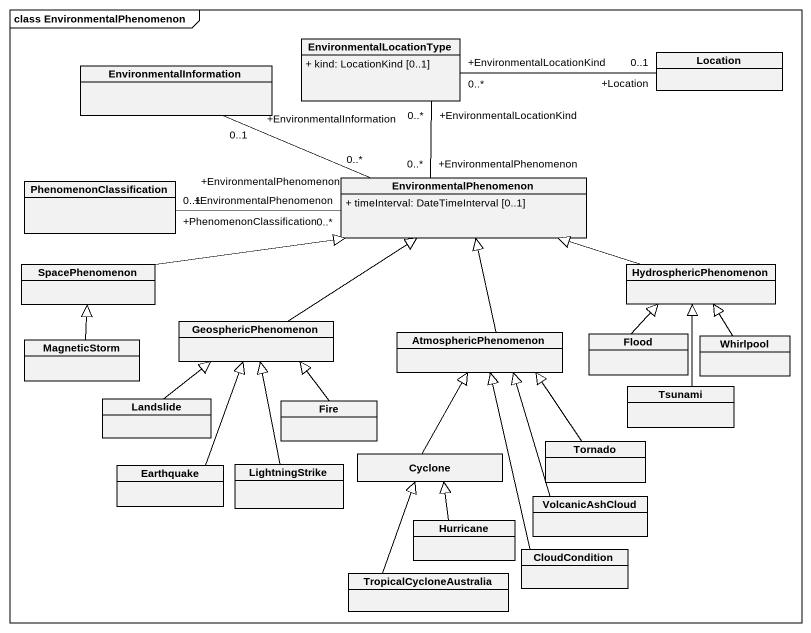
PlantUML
@startuml
mainframe class EnvironmentalPhenomenon
hide circle
hide empty members
skinparam classAttributeIconSize 0
class EnvironmentalInformation
class EnvironmentalLocationType {
  + kind: LocationKind [0..1]
}
class Location
class PhenomenonClassification
class EnvironmentalPhenomenon {
  + timeInterval: DateTimeInterval [0..1]
}
class SpacePhenomenon
class HydrosphericPhenomenon
class GeosphericPhenomenon
class AtmosphericPhenomenon
class MagneticStorm
class Flood
class Whirlpool
class Landslide
class Fire
class Tsunami
class Cyclone
class Tornado
class Earthquake
class LightningStrike
class VolcanicAshCloud
class Hurricane
class CloudCondition
class TropicalCycloneAustralia
EnvironmentalLocationType "+EnvironmentalLocationKind\n0..*" -right- "+Location\n0..1" Location
EnvironmentalPhenomenon "+EnvironmentalPhenomenon\n0..*" -left- "+EnvironmentalInformation\n0..1" EnvironmentalInformation
EnvironmentalPhenomenon "+EnvironmentalPhenomenon\n0..*" -up- "+EnvironmentalLocationKind\n0..*" EnvironmentalLocationType
EnvironmentalPhenomenon "+EnvironmentalPhenomenon\n0..*" -left- "+PhenomenonClassification\n0..1" PhenomenonClassification
SpacePhenomenon -right-|> EnvironmentalPhenomenon
HydrosphericPhenomenon -left-|> EnvironmentalPhenomenon
GeosphericPhenomenon -up-|> EnvironmentalPhenomenon
AtmosphericPhenomenon -up-|> EnvironmentalPhenomenon
MagneticStorm -up-|> SpacePhenomenon
Flood -up-|> HydrosphericPhenomenon
Whirlpool -up-|> HydrosphericPhenomenon
Landslide -up-|> GeosphericPhenomenon
Fire -up-|> GeosphericPhenomenon
Tsunami -up-|> HydrosphericPhenomenon
Cyclone -up-|> AtmosphericPhenomenon
Tornado -up-|> AtmosphericPhenomenon
Earthquake -up-|> GeosphericPhenomenon
LightningStrike -up-|> GeosphericPhenomenon
VolcanicAshCloud -up-|> AtmosphericPhenomenon
Hurricane -up-|> Cyclone
CloudCondition -up-|> AtmosphericPhenomenon
TropicalCycloneAustralia -up-|> Cyclone
@enduml
